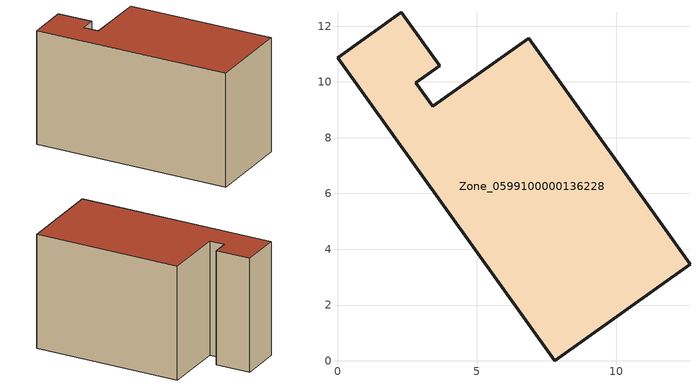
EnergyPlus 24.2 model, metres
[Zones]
Zone_0599100000136228
 floor ground (C_G): 7.79,0 0,10.86 2.29,12.5 3.67,10.58 2.81,9.97 3.42,9.12 6.85,11.57 12.64,3.47 z0
 wall outside (C_F): 12.64,3.47 6.85,11.57 3.42,9.12 2.81,9.97 3.67,10.58 2.29,12.5 0,10.86 7.79,0 12.64,3.47 z0:7.8
 roof outside (C_R): 0,10.86 7.79,0 12.64,3.47 6.85,11.57 3.42,9.12 2.81,9.97 3.67,10.58 2.29,12.5 z7.8
[BUILDING]
Pand.0599100000136228: North Axis=0; Terrain=City; Loads Convergence Tolerance Value=0.04; Temperature Convergence Tolerance Value=0.4; Solar Distribution=FullExterior; Maximum Number of Warmup Days=25; Minimum Number of Warmup Days=1
[Site:Location]
Rotterdam.The.Hague.AP_ZH_NLD Design_Conditions: Latitude=51.96; Longitude=4.45; Time Zone=1; Elevation=-4.5
[SITE:GROUNDTEMPERATURE:BUILDINGSURFACE]
18, 18, 18, 18, 18, 18, 18, 18, 18, 18, 18, 18
[MATERIAL] Thermal Absorptance=0.9; Solar Absorptance=0.7; Visible Absorptance=0.7
Name | Roughness | Thickness | Conductivity | Density | Specific Heat
G.TC.1975-1991 | MediumSmooth | 0.15 | 0.288461 | 540 | 1210
F.TC.1975-1991 | Rough | 0.3 | 0.230769 | 1920 | 840
R.TC.1975-1991 | MediumRough | 0.2 | 0.153846 | 1500 | 1000
[CONSTRUCTION]
C_G: G.TC.1975-1991
C_F: F.TC.1975-1991
C_R: R.TC.1975-1991
[ZONE]
Zone_0599100000136228: Type=1; Multiplier=1; Ceiling Height=Autocalculate; Volume=Autocalculate; Floor Area=autocalculate; Part of Total Floor Area=Yes
[ZONEINFILTRATION:DESIGNFLOWRATE]
Infil_Zone_0599100000136228: Zone or ZoneList or Space or SpaceList=Zone_0599100000136228; Schedule=AlwaysOn; Design Flow Rate Calculation Method=Flow/Area; Flow Rate per Floor Area=0.003; Constant Term Coefficient=1; Temperature Term Coefficient=0; Velocity Term Coefficient=0; Velocity Squared Term Coefficient=0
[HVACTEMPLATE:ZONE:IDEALLOADSAIRSYSTEM]
Zone_0599100000136228: Maximum Heating Supply Air Temperature=50; Minimum Cooling Supply Air Temperature=13; Maximum Heating Supply Air Humidity Ratio=0.0156; Minimum Cooling Supply Air Humidity Ratio=0.0077; Heating Limit=NoLimit; Cooling Limit=NoLimit; Dehumidification Control Type=ConstantSensibleHeatRatio; Cooling Sensible Heat Ratio=0.7; Dehumidification Setpoint=60; Humidification Control Type=None; Humidification Setpoint=30; Outdoor Air Method=None; Outdoor Air Flow Rate per Person=0.00944; Outdoor Air Flow Rate per Zone Floor Area=0; Outdoor Air Flow Rate per Zone=0; Demand Controlled Ventilation Type=None; Outdoor Air Economizer Type=NoEconomizer; Heat Recovery Type=None; Sensible Heat Recovery Effectiveness=0.7; Latent Heat Recovery Effectiveness=0.65
[ZONECONTROL:THERMOSTAT]
ThermostatControl_Zone_0599100000136228: Zone or ZoneList=Zone_0599100000136228; Control Type Schedule=DualSetpointControlType; Control 1=Thermostat_Zone_0599100000136228; Temperature Difference Between Cutout And Setpoint=0
[THERMOSTATSETPOINT:DUALSETPOINT]
Thermostat_Zone_0599100000136228: Heating Setpoint Temperature Schedule=HeatingSetpoint_Zone_0599100000136228; Cooling Setpoint Temperature Schedule=CoolingSetpoint_Zone_0599100000136228
[SCHEDULE:COMPACT]
HeatingSetpoint_Zone_0599100000136228: Through: 12/31, For: AllDays, Until: 24:00, 21
CoolingSetpoint_Zone_0599100000136228: Through: 12/31, For: AllDays, Until: 24:00, 24
DualSetpointControlType: Through: 12/31, For: AllDays, Until: 24:00, 4
AlwaysOn: Through: 12/31, For: AllDays, Until: 24:00, 1
